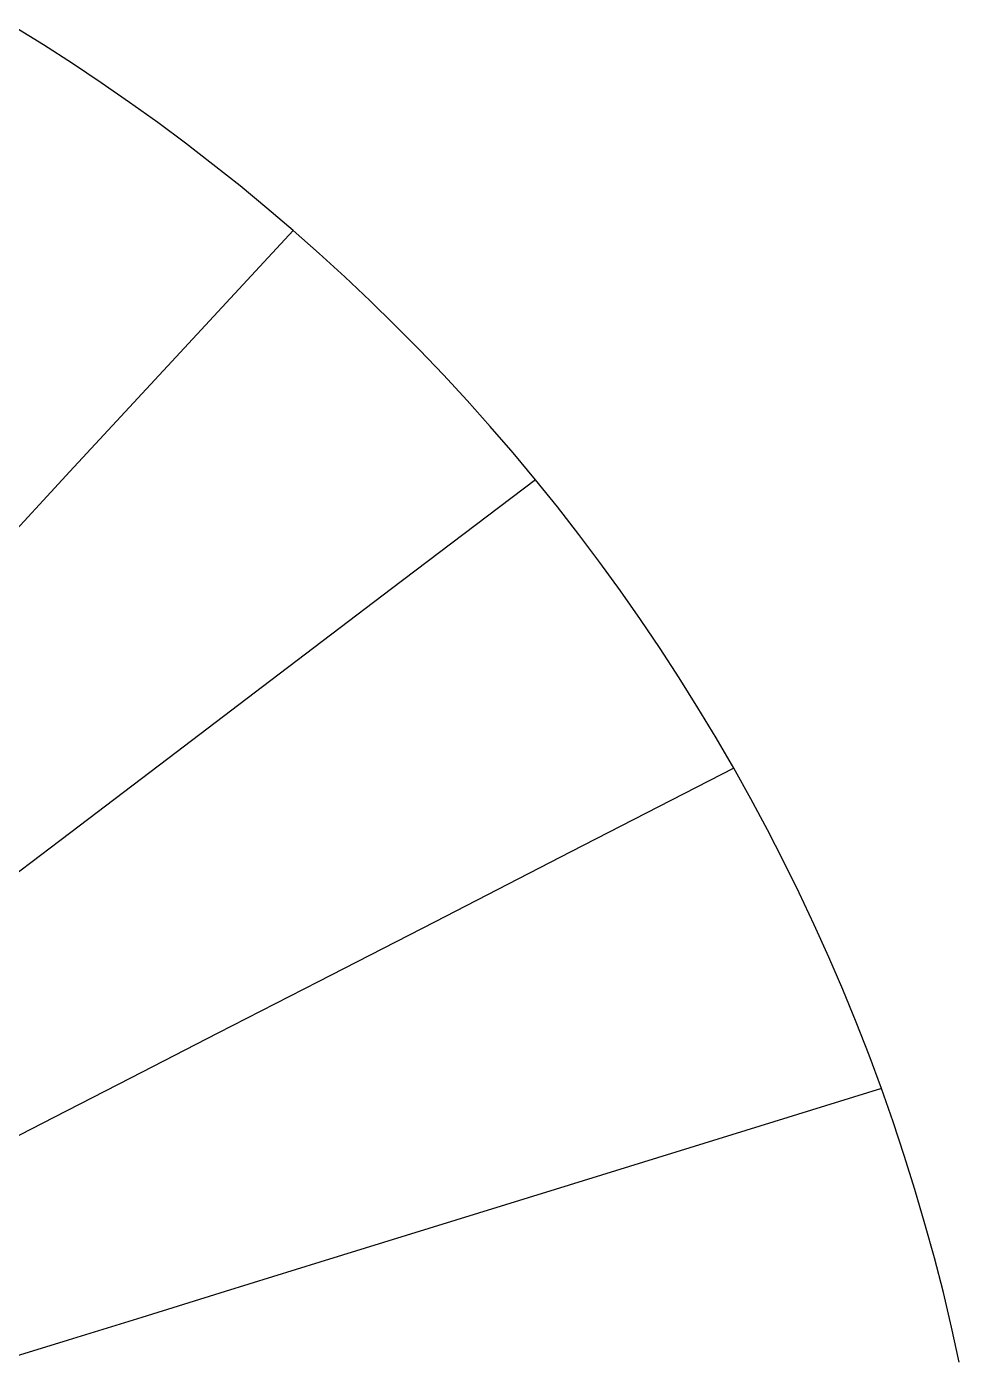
# Model space of a CAD drawing. Extents: x -36224 to 36225, y -38121 to 34420.
# Drawn here: x 19042 to 35436, y 5690 to 29140 of the extents above; entities that cross this region are included whole.
import ezdxf

# ---------------------------------------------------------------- set-up
doc = ezdxf.new("R2010")
doc.units = 0
doc.layers.add('MERIDIANS', color=7, linetype='Continuous')
doc.layers.add('PARALLELS', color=7, linetype='Continuous')

msp = doc.modelspace()

# ---------------------------------------------------------------- linework, layer by layer
at = {"layer": 'MERIDIANS'}
for p, q in [((23725.77977, 25557.841), (21594.6057, 23257.10034)), ((21594.6057, 23257.10034), (19801.98899, 21321.85431)), ((19801.98899, 21321.85431), (18273.74607, 19672.01694)), ((27985.50275, 21179.58643), (25457.50718, 19261.35564)), ((25457.50718, 19261.35564), (23333.28797, 17649.5084)), ((23333.28797, 17649.5084), (21523.91781, 16276.56709)), ((21523.91781, 16276.56709), (19963.34155, 15092.40939)), ((31470.73642, 16111.75698), (28609.46228, 14641.83707)), ((19963.34155, 15092.40939), (18602.76983, 14060.01416)), ((28609.46228, 14641.83707), (26208.04624, 13408.15967)), ((26208.04624, 13408.15967), (24164.6141, 12358.38903)), ((24164.6141, 12358.38903), (22403.67209, 11453.7418)), ((22403.67209, 11453.7418), (20869.55491, 10665.6211)), ((20869.55491, 10665.6211), (19520.31659, 9972.47806)), ((34066.04427, 10483.4111), (30946.65902, 9518.35989)), ((19520.31659, 9972.47806), (18323.7489, 9357.76637)), ((30946.65902, 9518.35989), (28332.05689, 8709.47456)), ((28332.05689, 8709.47456), (26109.68792, 8021.93529)), ((26109.68792, 8021.93529), (24196.36423, 7430.00605)), ((24196.36423, 7430.00605), (22530.86374, 6914.74643)), ((22530.86374, 6914.74643), (21067.12867, 6461.90743)), ((21067.12867, 6461.90743), (19769.84384, 6060.56351)), ((19769.84384, 6060.56351), (18611.47693, 5702.19694))]:
    msp.add_line(p, q, dxfattribs=at)
at = {"layer": 'PARALLELS'}
for p, q in [((19337.16458, 28820.03068), (18821.71308, 29139.82454)), ((19847.43188, 28491.48906), (19337.16458, 28820.03068)), ((20352.37047, 28154.27574), (19847.43188, 28491.48906)), ((20851.83668, 27808.46907), (20352.37047, 28154.27574)), ((21345.68768, 27454.14964), (20851.83668, 27808.46907)), ((21833.78156, 27091.40032), (21345.68768, 27454.14964)), ((22315.97727, 26720.30624), (21833.78156, 27091.40032)), ((22792.13477, 26340.95483), (22315.97727, 26720.30624)), ((23262.11496, 25953.43576), (22792.13477, 26340.95483)), ((23725.77977, 25557.841), (23262.11496, 25953.43576)), ((24182.99218, 25154.26478), (23725.77977, 25557.841)), ((24633.61626, 24742.80361), (24182.99218, 25154.26478)), ((25077.51719, 24323.55626), (24633.61626, 24742.80361)), ((25514.5613, 23896.62379), (25077.51719, 24323.55626)), ((25944.61614, 23462.10952), (25514.5613, 23896.62379)), ((26367.55045, 23020.11906), (25944.61614, 23462.10952)), ((26783.23426, 22570.76026), (26367.55045, 23020.11906)), ((27191.5389, 22114.14325), (26783.23426, 22570.76026)), ((27592.33705, 21650.38043), (27191.5389, 22114.14325)), ((27985.50275, 21179.58643), (27592.33705, 21650.38043)), ((28370.91148, 20701.87816), (27985.50275, 21179.58643)), ((28748.44018, 20217.37476), (28370.91148, 20701.87816)), ((29117.96729, 19726.19762), (28748.44018, 20217.37476)), ((29479.3728, 19228.47038), (29117.96729, 19726.19762)), ((29832.53826, 18724.31886), (29479.3728, 19228.47038)), ((30177.34689, 18213.87116), (29832.53826, 18724.31886)), ((30513.68355, 17697.25755), (30177.34689, 18213.87116)), ((30841.43483, 17174.6105), (30513.68355, 17697.25755)), ((31160.48907, 16646.06469), (30841.43483, 17174.6105)), ((31470.73642, 16111.75698), (31160.48907, 16646.06469)), ((31772.06888, 15571.82637), (31470.73642, 16111.75698)), ((32064.38034, 15026.41403), (31772.06888, 15571.82637)), ((32347.56662, 14475.66327), (32064.38034, 15026.41403)), ((32621.52555, 13919.71951), (32347.56662, 14475.66327)), ((32886.15697, 13358.7303), (32621.52555, 13919.71951)), ((33141.36281, 12792.84525), (32886.15697, 13358.7303)), ((33387.04711, 12222.21605), (33141.36281, 12792.84525)), ((33623.11612, 11646.99644), (33387.04711, 12222.21605)), ((33849.47826, 11067.3422), (33623.11612, 11646.99644)), ((34066.04427, 10483.4111), (33849.47826, 11067.3422)), ((34272.72718, 9895.36291), (34066.04427, 10483.4111)), ((34469.44239, 9303.35933), (34272.72718, 9895.36291)), ((34656.10771, 8707.56403), (34469.44239, 9303.35933)), ((34832.64344, 8108.14257), (34656.10771, 8707.56403)), ((34998.97235, 7505.26237), (34832.64344, 8108.14257)), ((35155.0198, 6899.09272), (34998.97235, 7505.26237)), ((35300.71377, 6289.80472), (35155.0198, 6899.09272)), ((35435.98486, 5677.57125), (35300.71377, 6289.80472))]:
    msp.add_line(p, q, dxfattribs=at)

doc.saveas('drawing.dxf')
